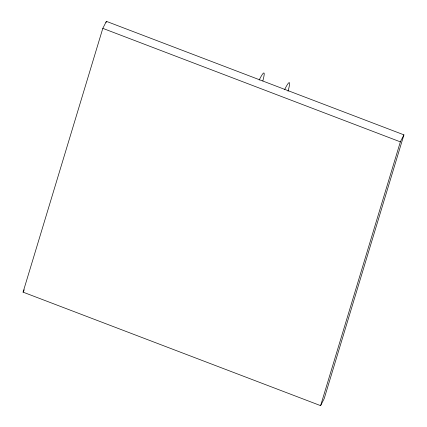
<?xml version="1.0" encoding="UTF-8"?>
<svg xmlns="http://www.w3.org/2000/svg" width="427" height="427" viewBox="0 0 427 427"><rect width="100%" height="100%" fill="white"/><g stroke="black" fill="none" stroke-linecap="round" stroke-linejoin="round"><path stroke-width="0.64" d="M23.069 292.148L102.811 28.358L106.382 21.35L403.931 134.852L324.189 398.642L320.618 405.65L23.069 292.148L24.259 289.81M105.997 22.626L106.382 21.35M320.618 405.65L400.361 141.86L403.931 134.852M102.811 28.358L400.361 141.86M259.184 80.052A32.217 2.813 -69.1 0 1 262.829 80.938M284.558 89.729A32.217 2.813 -69.1 0 1 288.038 91.223"/></g></svg>
